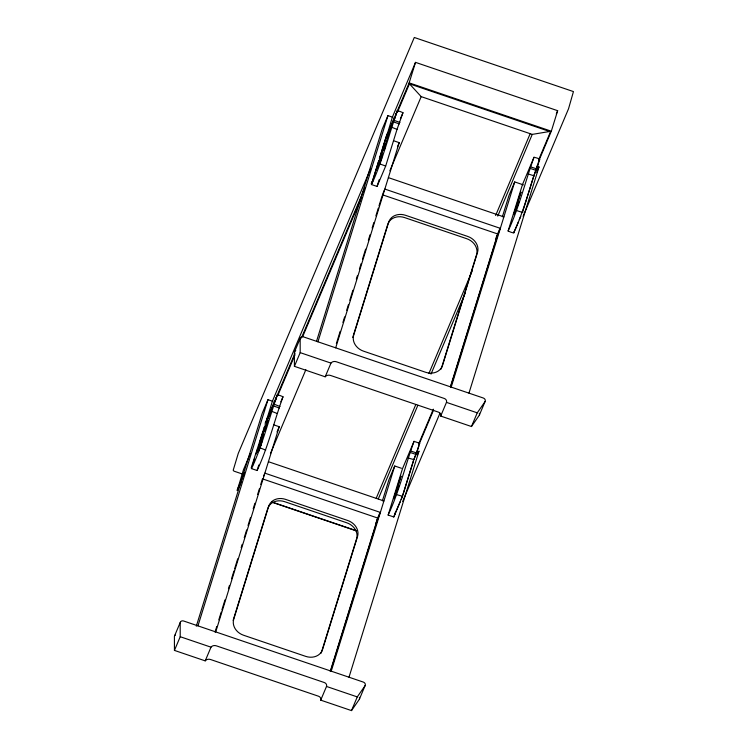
<?xml version="1.0" encoding="UTF-8"?>
<svg xmlns="http://www.w3.org/2000/svg" width="748" height="748" viewBox="0 0 748 748"><rect width="100%" height="100%" fill="white"/><g stroke="black" fill="none" stroke-linecap="round" stroke-linejoin="round"><path stroke-width="1.12" d="M250.309 453.54L243.502 469.651L237.247 490.482L241.286 482.002M196.313 626.188L262.183 413.382L267.971 399.684L273.02 401.405M197.958 625.87L267.971 399.684M276.91 396.421C275.442 393.037 282.127 396.431 282.996 396.786C274.133 421.274 268.186 446.837 257.097 470.511L251.543 468.622L251.206 467.874L264.343 426.977M252.226 466.415L254.629 458.674M255.994 454.251L257.705 448.725M259.762 442.096L262.931 432.082M264.203 427.725C265.923 427.052 264.717 420.479 265.858 422.583M266.064 421.713L272.412 401.199L370.737 168.365M266.363 421.582C266.55 418.983 269.121 413.279 266.84 421.031L269.832 413.934M257.153 452.316L263.277 432.54L262.838 432.092M260.211 442.938L264.493 429.109M259.921 444.116C257.957 445.986 260.94 445.873 260.519 442.47M261.183 440.338L264.54 428.258M263.389 434.691L260.426 443.209M264.409 431.4L267.812 420.423M269.168 416.038L271.206 409.455M263.586 434.326L257.256 451.773M265.437 428.352L268.008 420.039M269.028 416.739L271.73 408.053L270.991 410.951M261.37 443.33L260.341 446.659L262.127 441.152M275.301 400.844L276.33 397.515M277.443 394.897C268.579 419.385 262.642 444.948 251.543 468.622M257.097 470.511L258.808 464.985M215.031 632.06L216.752 626.506M218.818 619.849L221.221 612.079M221.904 609.854L224.998 599.868M228.439 588.76L229.468 585.432M231.534 578.774L233.937 571.005M234.62 568.779L237.714 558.793M241.155 547.686L242.184 544.357M244.241 537.7L246.653 529.921M248.027 525.479L250.43 517.71M253.179 508.827L254.9 503.282M257.649 494.4L259.369 488.846M260.743 484.405L262.454 478.86L377.964 518.13L330.532 671.33M215.723 631.91L279.238 426.725L273.525 424.78M316.628 340.995L382.163 129.301L387.941 115.613L392.99 117.333M317.928 341.789L387.941 115.613M233.114 620.41L267.728 508.575A14.09 11.968 22.9 0 1 284.605 501.656L346.801 522.796A14.09 11.968 22.9 0 1 356.581 538.784L321.612 651.723A14.09 11.968 22.9 0 1 321.042 653.182M379.423 158.445L385.622 138.445L389.895 129.348M371.859 183.447L378.797 160.727L371.859 182.895L372.756 180.764M379.386 159.128L385.688 138.455M379.386 159.96L380.395 156.697M378.142 164.953L383.247 148.469M381.714 156.36C382.153 158.679 377.544 163.335 379.891 160.044L384.79 143.971L383.088 147.992M380.162 159.455L381.817 154.135M383.135 149.881L384.117 146.692M380.919 159.511L382.004 155.004M383.546 150.311L391.7 123.972M391.55 124.972C392.569 127.01 388.895 127.786 390.129 129.357M396.879 112.35C395.411 108.965 402.097 112.35 402.966 112.714L397.029 129.376L385.678 166.056L379.61 163.849L381.686 158.146M384.163 150.404L384.781 148.141M399.956 122.466L393.934 120.316L394.925 117.885M395.832 115.229L396.749 112.275M397.412 110.826C388.549 135.313 382.611 160.876 371.513 184.55L377.067 186.439L385.678 166.056M377.067 186.439L379.124 179.801M539.074 160.203L551.313 131.218L557.662 110.695L415.514 62.365L409.156 82.878L387.389 134.425M336.376 343.547L340.162 331.336M342.911 322.453L344.632 316.9M346.689 310.242L348.409 304.688M349.784 300.247L352.878 290.261M356.31 279.154L357.348 275.825M359.405 269.168L361.125 263.614M362.5 259.173L365.594 249.178M368.343 240.304L370.054 234.75M372.121 228.084L373.841 222.539M375.898 215.873L378.31 208.103M378.993 205.887L382.088 195.892M335.693 347.829L399.208 142.653L393.495 140.708M352.738 337.451L387.707 224.503A14.09 11.968 22.9 0 1 404.575 217.575L466.771 238.724A14.09 11.968 22.9 0 1 476.551 254.703L441.591 367.651A14.09 11.968 22.9 0 1 441.011 369.11M382.396 500.87L388.96 479.683L394.738 465.995L401.405 468.257M330.261 671.395L376.992 520.412M331.224 671.18L394.738 465.995M394.542 515.783L393.841 516.971L388.137 515.063L402.508 468.641L414.037 441.339L419.721 443.302L419.207 444.78M388.137 515.063C399.236 491.389 405.173 465.826 414.037 441.339M394.458 515.437L395.496 512.109M402.835 495.129L413.579 460.675M417.01 452.783L416.571 452.979L419.591 443.227M418.908 445.995L413.925 459.571M348.998 677.221L419.011 451.044L417.234 455.252M502.375 216.798L508.93 195.611L514.708 181.923L523.413 184.878M450.577 386.211L496.971 236.331M450.511 387.258L497.934 234.049L382.434 194.779M451.194 387.099L514.708 181.923M514.203 231.356C515.662 234.741 508.977 231.347 508.107 230.992L522.478 184.56L534.007 157.267C534.923 157.501 542.309 158.913 539.028 160.68M508.107 230.992C519.206 207.308 525.143 181.755 534.007 157.267M522.543 212.17L533.894 175.49L536.4 169.562M539.56 159.156C530.697 183.643 524.759 209.197 513.661 232.88M539.177 160.698L537.036 168.973L530.996 167.01M468.968 393.139L538.981 166.963L536.961 166.28M415.514 62.365L392.382 117.127L386.09 138.034M174.536 635.959L180.315 622.271M294.506 351.887L300.285 338.199M237.153 490.164L244.409 472.988M265.643 422.526L276.48 397.038M277.386 394.897L295.058 353.047M301.407 338.031L364.846 187.813M266.335 421.199L268.018 417.206M272.3 407.08L276.592 396.926M391.849 124.018L394.42 117.932M395.701 114.883L396.992 111.835M266.924 420.507L269.065 415.449M386.566 137.389L390.232 128.843M277.798 395.561L295.011 354.786M302.716 336.544L361.63 197.061M397.721 111.602L409.446 83.832L409.156 82.878L551.313 131.218L532.249 134.388L421.189 96.632L409.446 83.832L550.491 131.788L538.766 159.558M260.313 442.984L262.034 438.917M379.853 159.932L382.004 154.836M380.975 159.128L380.395 159.128L380.975 159.128L376.908 168.618M259.537 445.658L260.865 442.526M376.356 169.759L380.274 160.483M256.938 452.69L260.304 443.751M174.443 650.405L180.221 636.716L180.193 622.99A2.796 2.375 22.9 0 1 183.634 620.999L363.313 682.083A2.796 2.375 22.9 0 1 364.987 685.822L357.273 696.912L351.495 710.6L320.714 700.137A3.282 2.786 22.9 0 0 318.508 696.22L210.627 659.54A5.002 4.254 22.9 0 0 205.214 660.867L174.443 650.405L174.415 636.679A2.796 2.375 22.9 0 1 175.481 634.865M258.649 450.969L259.995 447.772M294.413 366.333L300.191 352.635L300.163 338.919A2.796 2.375 22.9 0 1 303.604 336.927L483.283 398.011A2.796 2.375 22.9 0 1 484.956 401.741L477.252 412.84L471.464 426.528L440.694 416.066A3.282 2.786 22.9 0 0 438.478 412.148L330.597 375.468A5.002 4.254 22.9 0 0 325.184 376.796L294.413 366.333L294.385 352.607A2.796 2.375 22.9 0 1 295.797 350.625M258.705 451.025L260.061 447.818M371.513 184.55L371.232 183.597L372.803 180.857M280.855 401.863L282.996 396.786M400.395 118.801L402.966 112.714M277.012 431.989L279.238 426.725M397.431 146.86L399.208 142.653M270.449 453.54L305.867 369.69M389.858 170.806L421.189 96.632M263.53 476.308L264.867 473.157L380.367 512.417L375.917 522.955M382.611 194.34L384.837 189.076L500.337 228.346L495.447 239.93M205.214 660.867L211.001 647.179A5.002 4.254 22.9 0 1 216.406 645.851L324.286 682.531A3.282 2.786 22.9 0 1 326.502 686.449L357.273 696.912M325.184 376.796L330.971 363.107A5.002 4.254 22.9 0 1 336.376 361.78L444.265 398.46A3.282 2.786 22.9 0 1 446.472 402.368L477.252 412.84M376.207 498.262L415.71 404.733M428.875 373.551L472.456 270.355M495.615 215.527L530.117 133.817M378.329 498.832L417.833 405.304M430.998 374.122L465.05 293.496M497.738 216.097L532.249 134.388M376.627 520.515L379.666 513.324M496.167 237.462L500.066 228.224M556.306 113.92L557.662 110.695M418.843 443.517L433.344 409.175M419.095 444.293L433.588 409.96M416.767 452.652L413.653 459.889L402.302 496.569L393.691 516.952M536.755 172.236L538.981 166.963M394.364 515.503L400.32 501.581M401.143 499.449L402.564 496.242M514.334 231.431L518.486 221.773M519.308 219.66L520.739 216.434M402.695 501.45L439.946 413.233M523.095 216.35L568.536 108.769L573.445 91.583L414.289 37.475L238.247 453.447L233.189 470.286L233.974 471.147L242.791 474.148M320.714 700.137L326.502 686.449M440.694 416.066L446.472 402.368M359.386 699.193L365.164 685.505M479.356 415.121L485.134 401.433M471.464 426.528L479.178 415.439A2.796 2.375 22.9 0 0 479.328 413.307M351.495 710.6L359.208 699.511A2.796 2.375 22.9 0 0 359.358 697.379M256.686 452.409L256.302 453.484M270.374 411.914L269.916 413.233M384.827 144.074L384.21 145.43M266.69 421.002L265.989 422.19M391.129 127.029L397.029 129.376M271.159 411.101L277.059 413.457M274.198 404.191L279.976 406.538M259.921 447.79L265.708 450.128M386.81 136.949C383.874 140.446 389.212 129.993 387.146 134.303M377.123 168.244L376.272 169.413M271.73 408.053L271.823 408.473M262.239 439.001L261.669 439.057L262.183 439.385M393.785 122.018L399.339 123.906M530.379 168.459L535.933 170.348M528.069 173.929L534.184 175.864L533.679 175.434M516.718 210.609L522.824 212.535L522.469 212.17M388.38 177.631L503.881 216.892M300.191 352.635L330.971 363.107M411.017 451.091L416.571 452.979M273.815 406.089L279.369 407.978M410.409 452.531L415.963 454.419M408.099 458.01L413.981 459.627M396.749 494.68L402.63 496.307M268.41 461.703L383.911 500.973M272.412 502.16L356.17 530.631M271.842 502.16L356.684 531.015M180.221 636.716L211.001 647.179M268.691 506.293L233.731 619.241A14.09 11.968 22.9 0 0 243.511 635.22L305.708 656.37A14.09 11.968 22.9 0 0 322.584 649.442L357.544 536.503A14.09 11.968 22.9 0 0 347.764 520.515L285.568 499.374A14.09 11.968 22.9 0 0 268.691 506.293M388.67 222.221L353.701 335.16A14.09 11.968 22.9 0 0 363.491 351.149L425.677 372.289A14.09 11.968 22.9 0 0 442.554 365.37L477.514 252.422A14.09 11.968 22.9 0 0 467.734 236.443L405.538 215.293A14.09 11.968 22.9 0 0 388.67 222.221M399.871 478.982L393.747 498.757L397.599 489.641L398.778 485.826L396.131 492.1L401.068 476.139L399.871 478.982M519.841 194.91L513.717 214.685L517.569 205.569L518.747 201.754L516.101 208.028L521.038 192.068L519.841 194.91"/></g></svg>
